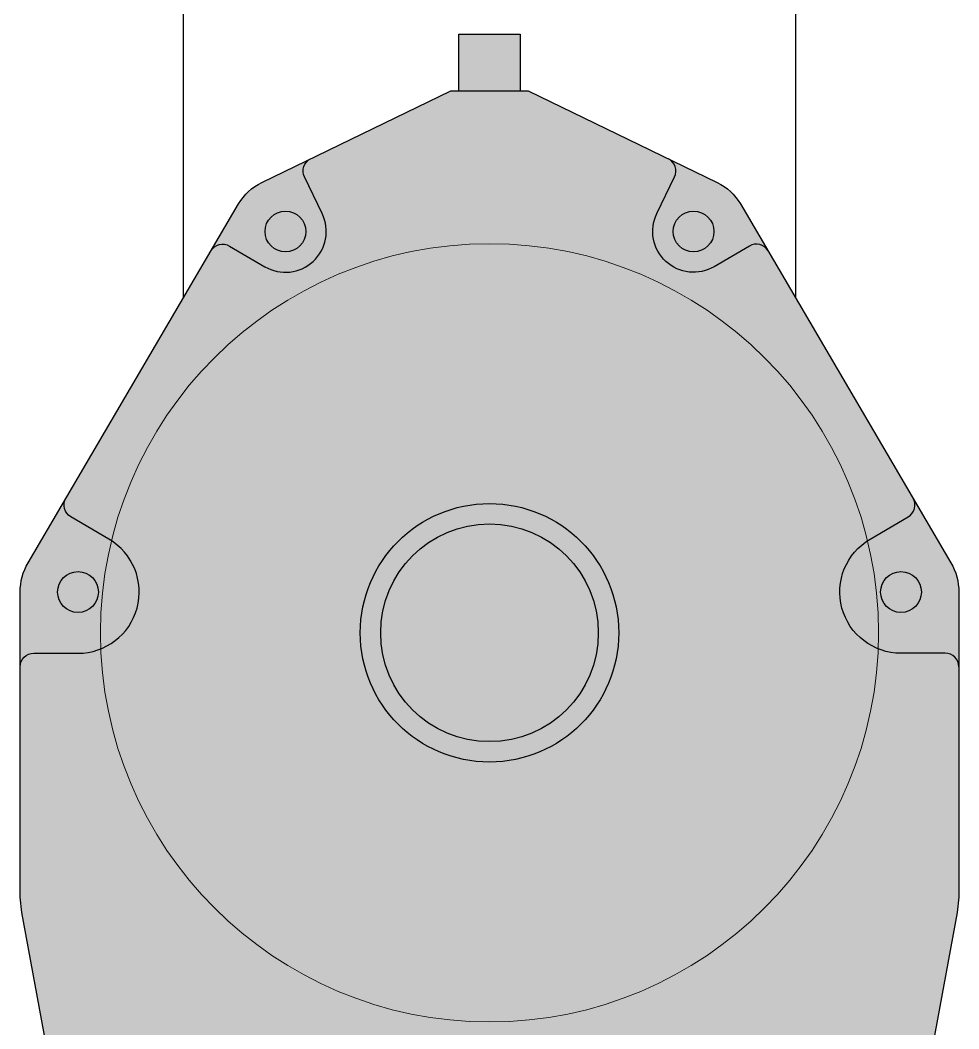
# Model space of a CAD drawing. Header units: millimetres. Extents: x -7030 to 16467, y -17331 to 16315.
# Drawn here: x 6997 to 7687, y 13174 to 13916 of the extents above; entities that cross this region are included whole.
import ezdxf
from ezdxf.enums import TextEntityAlignment as Align

# ---------------------------------------------------------------- set-up
doc = ezdxf.new("R2010")
doc.units = ezdxf.units.MM
doc.set_wipeout_variables(frame=1)
doc.layers.add('Техника. Кран LTM 1300-6.2', color=250, linetype='Continuous', true_color=0x333333)
doc.layers.add('Техника. Кран LTM 1300-6.2 Штрих', color=7, linetype='Continuous', true_color=0xffe79e)
doc.styles.add('arial', font='arial.ttf')

# ---------------------------------------------------------------- blocks, each defined once
blk = doc.blocks.new('Liebherr LTM 1300-6.2-20230808.14191')
at = {"transparency": 16777216}
blk.add_wipeout([(22.500000000000114, 398.47863100000086), (28.37692300000259, 398.47863100000086), (167.4627219999958, 330.98685000000114), (167.4627219999958, 330.98685000000114), (172.55079261044045, 328.0372783266871), (177.1513654360939, 324.37351451487484), (181.16498639755562, 320.07476093149785), (184.50488999998214, 315.23394699999994), (339.161446000012, 51.49856799999884), (339.161446000012, 51.49856799999884), (341.6818344446832, 46.46310626841728), (343.51439644972595, 41.1386392284287), (344.62696189465873, 35.6186364301509), (345.00000000000017, 30), (345.00000000000017, -194.23105900000087), (343.6862620000012, -205.61736200000087), (209.4900919999928, -933.8927880000015), (209.4900919999928, -933.8927880000015), (203.53659073432107, -950.1422895719207), (192.3894228489455, -963.3797790163513), (177.39025090000794, -972.0120046564958), (160.34436099999513, -975), (160.34436099999496, -975), (-160.34436099999482, -975), (-160.34436099999482, -975), (-177.3902509000077, -972.0120046564958), (-192.38942284894517, -963.3797790163513), (-203.53659073432084, -950.1422895719207), (-209.49009199999261, -933.8927880000015), (-209.49009199999261, -933.8927880000015), (-343.68626200000097, -205.61736200000087), (-345, -194.23105900000087), (-345, 30), (-345, 30), (-344.6269618946585, 35.6186364301509), (-343.51439644972584, 41.1386392284287), (-341.681834444683, 46.46310626841728), (-339.1614460000118, 51.49856799999884), (-184.50488999998186, 315.23394699999994), (-184.50488999998186, 315.23394699999994), (-181.16498639755548, 320.07476093149785), (-177.15136543609356, 324.37351451487484), (-172.55079261044023, 328.0372783266871), (-167.46272199999544, 330.98685000000114), (-167.46272199999567, 330.98685000000114), (-28.376923000002478, 398.47863100000086), (-22.499999999999886, 398.47863100000086), (-22.499999999999886, 440), (22.500000000000114, 440)], dxfattribs=at)
at = {"layer": 'Техника. Кран LTM 1300-6.2 Штрих', "transparency": 16777216}
h = blk.add_hatch(color=256, dxfattribs=at)
h.dxf.hatch_style = 1
edge = h.paths.add_edge_path()
edge.add_line((22.5, 440), (22.5, 398.478631))
edge.add_line((22.5, 398.478631), (28.37692300000253, 398.478631))
edge.add_line((28.37692300000344, 398.478631), (167.4627219999966, 330.9868500000011))
edge.add_arc((149.9999925345946, 294.9999915256449), 40.00001129043734, 30.387710106994575, 64.11488258463919, ccw=False)
edge.add_line((184.504889999982, 315.2339470000006), (339.1614460000119, 51.49856799999907))
edge.add_arc((302.4999917761743, 29.99999890299296), 42.50000822382749, 1.4789139868298662e-06, 30.387699657410792, ccw=False)
edge.add_line((345, 30), (345, -194.2310590000016))
edge.add_line((345, -194.2310590000016), (343.6862620000011, -205.6173620000009))
edge.add_line((343.6862619999993, -205.6173620000009), (209.4900919999909, -933.892788000001))
edge.add_arc((160.3851489015942, -925.1170664230758), 49.88295025249358, 269.95315082878284, 349.8674339684539, ccw=False)
edge.add_line((160.3443609999958, -975), (-160.344360999994, -975))
edge.add_arc((-160.3851489015942, -925.1170664230758), 49.88295025249356, 190.1325660315461, 270.04684917121716, ccw=False)
edge.add_line((-209.4900919999927, -933.892788000001), (-343.6862620000011, -205.6173620000009))
edge.add_line((-343.6862619999993, -205.6173620000009), (-344.9999999999982, -194.2310590000016))
edge.add_line((-345, -194.2310590000016), (-345, 30))
edge.add_arc((-302.4999917761743, 29.99999890299296), 42.50000822382749, 149.6123003425892, 179.999998521086, ccw=False)
edge.add_line((-339.1614460000128, 51.49856799999907), (-184.5048899999829, 315.2339470000006))
edge.add_arc((-149.9999925345946, 294.9999915256449), 40.00001129043734, 115.88511741536081, 149.6122898930055, ccw=False)
edge.add_line((-167.4627219999966, 330.9868500000011), (-28.37692300000344, 398.478631))
edge.add_line((-28.37692300000344, 398.478631), (-22.50000000000091, 398.478631))
edge.add_line((-22.5, 398.478631), (-22.5, 440))
edge.add_line((-22.5, 440), (22.5, 440))
at = {"color": 0, "linetype": 'ByBlock', "lineweight": -2, "transparency": 16777216}
blk.add_lwpolyline([(22.5, 440), (22.5, 398.478631), (28.37692300000344, 398.478631), (167.4627219999966, 330.9868500000011, -0.1482341935457611), (184.504889999982, 315.2339470000006), (339.1614460000128, 51.49856799999907, -0.1333738553860802), (345, 30), (345, -194.2310590000016), (343.6862619999993, -205.6173620000009), (209.4900919999927, -933.892788000001, -0.3635467347652653), (160.3443609999958, -975), (-160.3443609999958, -975, -0.3635467347652653), (-209.4900919999927, -933.892788000001), (-343.6862619999993, -205.6173620000009), (-345, -194.2310590000016), (-345, 30, -0.1333738553860802), (-339.1614460000128, 51.49856799999907), (-184.504889999982, 315.2339470000006, -0.1482341935457611), (-167.4627219999966, 330.9868500000011), (-28.37692300000344, 398.478631), (-22.5, 398.478631), (-22.5, 440)], format="xyb", close=True, dxfattribs=at)
at = {"transparency": 16777216}
blk.add_lwpolyline([(-22.5, 398.478631), (22.5, 398.478631)], dxfattribs=at)
at = {"color": 0, "linetype": 'ByBlock', "lineweight": -2, "transparency": 16777216}
for points in [[(-204.7388364706785, 280.729056521317, -0.4142135623746506), (-191.0541274786228, 284.2967924706718), (-165.1754599999986, 269.1213329999991, 0.7418048869143877), (-123.0098627531952, 308.0970413223476), (-136.1069044155993, 335.0871785592281, -0.414213562372407), (-131.4758724407875, 348.4495714156001)], [(204.7388364706785, 280.729056521317, 0.4142135623746506), (191.0541274786228, 284.2967924706718), (165.1754599999986, 269.1213329999991, -0.7418048869143877), (123.0098627531952, 308.0970413223476), (136.1069044155993, 335.0871785592281, 0.414213562372407), (131.4758724407875, 348.4495714156001)], [(-345, -25, -0.414213562373135), (-335, -15), (-302.5, -15, 0.7646427477344421), (-279.7368106540198, 68.81800111802477), (-307.7720345213165, 85.25808252930256, -0.414213562373537), (-311.3397704706877, 98.94279152133095)], [(345, -25, 0.414213562373135), (335, -15), (302.5, -15, -0.7646427477344421), (279.7368106540198, 68.81800111802477), (307.7720345213165, 85.25808252930256, 0.414213562373537), (311.3397704706877, 98.94279152133095)]]:
    blk.add_lwpolyline(points, format="xyb", dxfattribs=at)
for centre, radius in [((-150, 295), 14.99999999999996), ((150, 295), 14.99999999999996), ((0, 0), 95), ((0, 0), 80), ((-302.5, 30), 14.99999999999996), ((302.5, 30), 14.99999999999996)]:
    blk.add_circle(centre, radius, dxfattribs=at)
at = {"color": 0, "linetype": 'ByBlock', "lineweight": 9, "transparency": 16777216}
blk.add_circle((0, 0), 286.0000000000003, dxfattribs=at)
blk = doc.blocks.new('Liebherr LTM 1300-6.2-12 rollig-20230811.16502901')
at = {"color": 0, "linetype": 'ByBlock', "lineweight": -2, "transparency": 16777216}
blk.add_blockref('Liebherr LTM 1300-6.2-20230808.14191', (0, 1524), dxfattribs=at)
blk = doc.blocks.new('*U138')
at = {"color": 0, "linetype": 'ByBlock', "lineweight": -2, "transparency": 16777216}
blk.add_lwpolyline([(7116.582398664936, 15041.21389189831), (7566.582398664936, 15041.21389189831), (7566.582398664936, 13031.21389189831), (7116.582398664936, 13031.21389189831)], close=True, dxfattribs=at)
at = {"layer": 'Defpoints', "color": 250, "linetype": 'ByBlock', "lineweight": -2, "transparency": 16777216, "style": 'arial', "width": 0.8}
blk.add_attdef('МАРКА', text='', height=250, rotation=55.24522806769563, dxfattribs=at).set_placement((5240.719371037833, 13424.23124157824), align=Align.MIDDLE_CENTER)
at = {"color": 0, "linetype": 'ByBlock', "lineweight": -2, "transparency": 16777216}
blk.add_blockref('Liebherr LTM 1300-6.2-12 rollig-20230811.16502901', (7341.582398664936, 11941.21389189831), dxfattribs=at)

msp = doc.modelspace()

# ---------------------------------------------------------------- block references
at = {"layer": 'Техника. Кран LTM 1300-6.2', "transparency": 33554687}
msp.add_blockref('*U138', (0, 0), dxfattribs=at)

doc.saveas('drawing.dxf')
